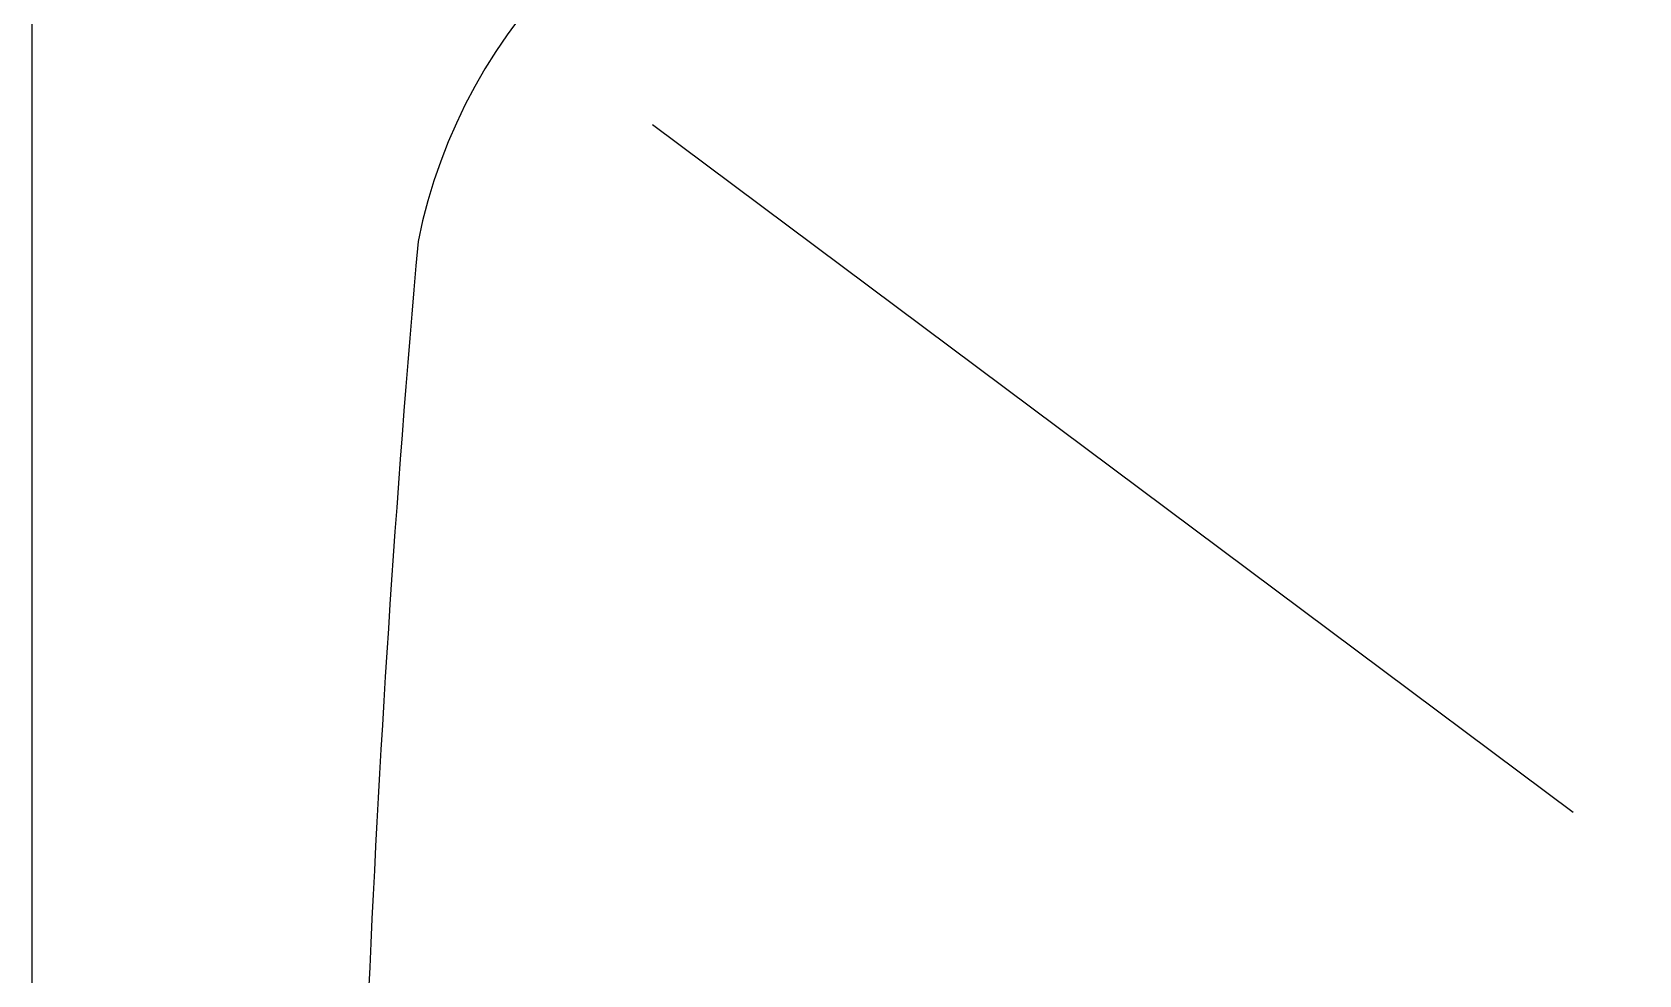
# Model space of a CAD drawing. Header units: millimetres. Extents: x -1273.18 to -1271.68, y 2221.55 to 2222.31.
# Drawn here: x -1273.1793 to -1272.9537, y 2222.0429 to 2222.1753 of the extents above; entities that cross this region are included whole.
import ezdxf

# ---------------------------------------------------------------- set-up
doc = ezdxf.new("R2010")
doc.units = ezdxf.units.MM
doc.header["$LTSCALE"] = 10
doc.layers.add('jacuzzi', color=1, linetype='Continuous')

msp = doc.modelspace()

# ---------------------------------------------------------------- hatches: boundary and pattern name
at = {"layer": 'jacuzzi'}
h = msp.add_hatch(dxfattribs=at)
h.set_pattern_fill('DOTS', color=256, scale=0.3999999999999915, style=0)
h.set_pattern_definition([(0, (-1272.381091022717, 2220.578010700866), (0.01249999999999973, 0.02499999999999946), [0, -0.02499999999999947])])
edge = h.paths.add_edge_path()
edge.add_arc((-1272.429255558247, 2220.423591819893), 1.716198979591798, 73.48765160067721, 106.6259416226537)
edge.add_arc((-1271.954548292007, 2222.024909290856), 0.04599999999999901, 26.11047086241911, 73.48765160067721)
edge.add_arc((-1272.152700130488, 2221.927790799485), 0.2666720472992878, 333.4199200658655, 386.1104708624192)
edge.add_arc((-1271.95535094375, 2221.82905149144), 0.04599999999999901, 278.3484922790213, 333.4199200658655)
edge.add_arc((-1272.429255558247, 2225.058413248465), 3.309948979591768, 272.470961405559, 278.3484922790213)
edge.add_line((-1272.28626095819, 2221.751258035431), (-1272.308428480849, 2221.772759074734))
edge.add_line((-1272.360362033954, 2221.769185684032), (-1272.308428480849, 2221.772759074734))
edge.add_arc((-1272.360990252125, 2221.799179105676), 0.02999999999999936, 180, 270.7972730211982)
edge.add_arc((-1272.429255558247, 2221.810790799485), 0.03826530612244815, 0, 180)
edge.add_arc((-1272.497520864369, 2221.799179105676), 0.02999999999999936, 269.2027269801044, 360)
edge.add_line((-1272.390990252125, 2221.810790799485), (-1272.390990252125, 2221.799179105676))
edge.add_line((-1272.467520864369, 2221.810790799485), (-1272.467520864369, 2221.799179105676))
edge.add_line((-1272.49814908254, 2221.769185684032), (-1272.550082635645, 2221.772759074734))
edge.add_line((-1272.572250158304, 2221.751258035431), (-1272.550082635645, 2221.772759074734))
edge.add_arc((-1272.429255558247, 2225.058413248465), 3.309948979591768, 261.8519387087567, 267.529038594441)
edge.add_arc((-1272.891860405235, 2221.827413450118), 0.04599999999999901, 212.5592360530966, 261.8519387087567)
edge.add_arc((-1272.705870169833, 2221.946172806778), 0.2666720472992878, 181.3713360671873, 212.5592360530966)
edge.add_arc((-1272.705870169833, 2221.933408792192), 0.2666720472992878, 155.7594702056402, 178.6286639328127)
edge.add_arc((-1272.90715997957, 2222.02404322113), 0.04591836734693779, 106.6259416226537, 155.7594702056402)

# ---------------------------------------------------------------- linework, layer by layer
msp.add_line((-1272.962879246169, 2222.065689732449), (-1273.09216197881, 2222.162320128304), dxfattribs=at)
at = {"layer": 'jacuzzi', "color": 3}
msp.add_lwpolyline([(-1271.679255558247, 2221.570749983159, -0.4142135623759956), (-1271.70221474192, 2221.547790799485), (-1273.156296374573, 2221.547790799485, -0.414213562373095), (-1273.179255558247, 2221.570749983159), (-1273.179255558247, 2222.284831615812, -0.4142135623701944), (-1273.156296374573, 2222.307790799485), (-1271.70221474192, 2222.307790799485, -0.4142135623701944), (-1271.679255558246, 2222.284831615812)], format="xyb", close=True, dxfattribs=at)
at = {"layer": 'jacuzzi'}
for centre, radius, start, end in [((-1273.050039966259, 2222.130836675999), 0.07653061224489631, 99.65403222293064, 168.6310975696423), ((-1270.757879508463, 2221.937154071443), 2.376377512585409, 174.9599730419052, 177.5882431905232)]:
    msp.add_arc(centre, radius, start, end, dxfattribs=at)

doc.saveas('drawing.dxf')
